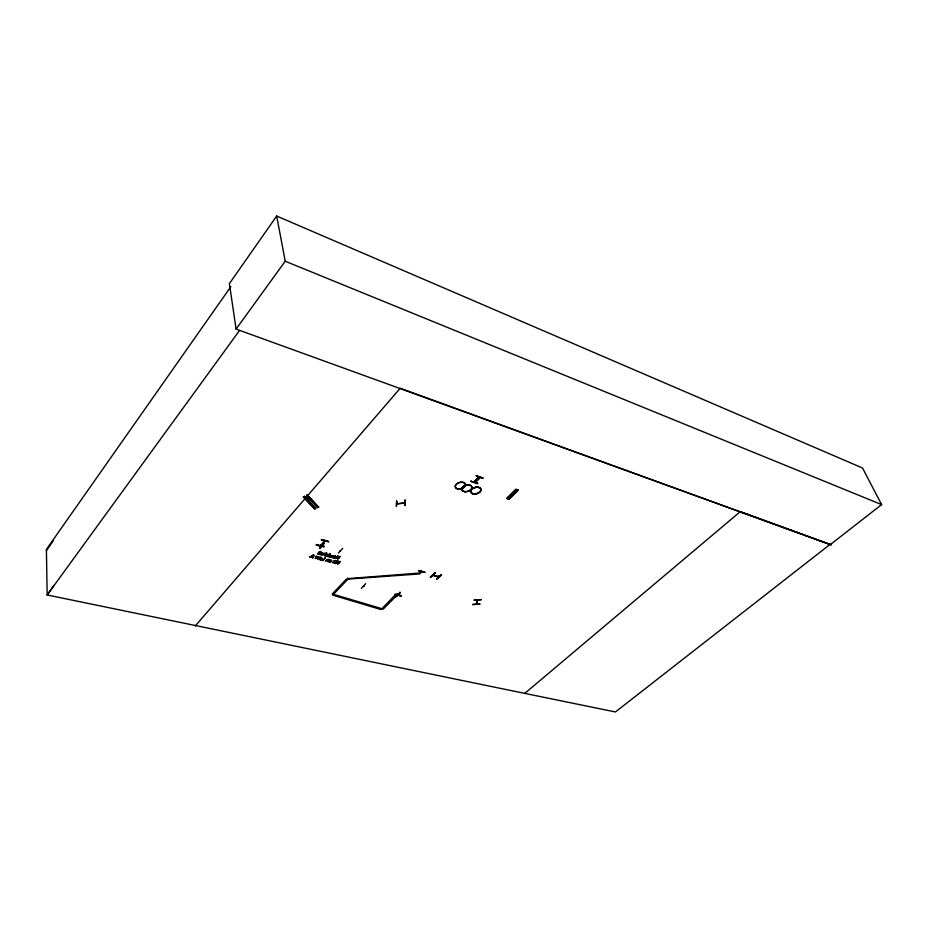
<?xml version="1.0" encoding="UTF-8"?>
<svg xmlns="http://www.w3.org/2000/svg" width="928" height="928" viewBox="0 0 928 928"><rect width="100%" height="100%" fill="white"/><g stroke="black" fill="none" stroke-linecap="round" stroke-linejoin="round"><path stroke-width="1.39" d="M477.63 483.07L477.444 483.697L470.902 481.458M470.89 481.528L471.076 480.89M401.151 596.031C389.226 592.505 396.674 595.973 401.325 595.463M401.348 595.799L394.91 594.477M396.384 506.189L396.674 500.842M396.708 501.132L396.384 506.456M397.462 503.231L397.486 503.637M404.956 503.046L404.04 502.964M404.689 505.261L405.234 505.574L405.06 499.902M323.826 546.882C308.908 542.497 318.872 546.638 324.011 546.279M324.023 546.627L317.005 544.748M476.25 604.453L477.607 600.138M476.493 604.441L477.665 599.894M472.77 604.708L479.846 603.873M479.904 604.232L472.712 604.348M395.966 594.14L381.095 609.592L332.7 595.115L347.571 579.548L347.594 578.098M363.474 586.31L364.263 585.893M324.556 540.316C326.157 540.989 318.072 548.077 321.1 544.748M324.278 540.722L324.406 541.302M320.856 545.652L324.962 540.305M474.022 482.131L478.999 476.76M397.903 594.581L396.975 594.129M435.07 573.017L430.372 577.355L434.803 572.959M439.188 576.81L433.028 575.198M397.114 593.978L397.3 594.952L383.206 609.093L332.305 593.99L346.272 579.223L419.885 573.91L419.955 572.483M398.228 594.906L398.773 594.152M421.672 571.81L420.987 572.135L421.486 571.648M321.865 546.279L322.318 545.768M340.054 550.606L340.448 551.197M476.598 604.348L476.54 603.536M312.4 557.438L312.968 557.925C314.952 556.614 312.771 553.622 313.966 555.118M311.669 556.046L312.875 556.707L313.304 555.025M312.469 557.798L312.701 556.661M477.166 480.078L476.783 479.486M319.847 557.044L317.515 559.085L317.654 557.009M317.562 558.238L318.223 556.626M317.712 557.368L315.3 558.517L316.228 556.116M327.665 554.422L325.287 555.849A1.253 0.742 -10.3 0 0 325.693 556.15L326.992 556.301L327.224 555.582M315.856 557.798L316.703 556.243M334.092 556.87C337.479 554.376 335.321 561.985 331.667 555.791M471.088 481.272L477.723 483.418M325.044 541.012L324.603 540.757M327.317 555.953L325.74 555.675L328.199 554.944L326.621 554.155L327.735 554.782M315.044 508.718L315.798 508.358L304.535 496.399L303.932 496.666L315.3 508.59L303.444 496.596L314.557 508.927L303.792 496.735M318.559 506.99L307.272 494.891L318.316 507.28M304.535 496.399L315.706 508.416M306.588 495.343L318.06 507.396L317.515 507.604L306.53 495.227L318.095 507.361L318.826 507.036M46.423 550.675L53.151 540.92M276.683 216.038L229.39 283.62L236.095 329.08L830.374 544.585L881.6 504.6L862.518 468.014L276.683 216.038L285.232 261.232L236.095 329.08M230.921 286.566L46.4 549.411L47.166 594.976L524.842 693.402M54.079 585.29L47.166 594.976L239.528 330.484M195.332 625.913L400.212 388.252L830.374 544.585M319.313 553.413C322.434 550.78 317.318 556.371 317.736 553.343M319.789 552.253L318.988 552.392L319.162 551.766M319.858 552.612L317.828 553.714M319.232 552.137L320.09 552.357L320.52 551.452M320.984 551.58L320.81 552.195M316.808 545.026L316.993 544.4M321.436 539.957L328.709 541.592L321.366 539.597M323.93 543.75L319.58 548.518L324.058 543.437M326.772 552.833L324.464 555.791L324.765 553.865L322.294 555.234C322.99 552.23 326.134 554.874 326.308 552.717M321.32 559.688L322.956 560.106L325.368 557.693L323.176 560.524L321.053 559.978L321.25 559.329M327.967 556.116L327.387 556.545L329.707 553.587M328.268 556.208C331.621 552.647 329.591 558.598 328.199 555.849M328.025 556.475L329.591 556.87L330.855 555.396A1.276 0.754 -10.4 0 0 330.496 555.002A1.485 0.882 -10.4 0 0 329.486 554.874L330.159 553.714M329.22 559.445L327.584 561.649L327.886 559.746L325.438 561.104L327.05 559.514L328.756 559.329M330.728 556.812L330.148 557.252C331.145 554.492 335.6 556.092 331.737 556.15M331.505 556.394C334.045 557.102 329.811 558.041 331.435 556.034M332.758 557.786L333.013 557.09M335.252 557.113L333.43 556.986L334.01 556.464M337.003 557.183L335.472 558.621L337.688 555.791M339.845 556.348L339.01 557.682L337.34 557.252L338.175 555.918M336.504 560.918L335.182 563.018L332.433 562.67L332.758 561.939L334.637 562.844L336.017 561.37A1.23 0.719 -10.5 0 0 335.658 560.988L333.964 560.593M334.068 560.953L336.574 561.266M340.321 556.475L337.63 559.178L338.674 557.612M337.073 562.24L335.553 563.667L337.757 560.872M339.892 561.417L339.068 562.739L337.409 562.31L338.233 560.999M338.349 553.076L342.722 548.367M340.367 561.544L337.688 564.212L338.732 562.67M361.41 588.422L365.632 583.677M473.732 482.096L478.79 476.946M479.915 477.305L474.718 482.096M476.47 475.809L482.676 477.966M418.667 570.558L424.978 572.263L418.69 570.581M507.349 498.51L516.583 489.694L515.956 489.346L518.265 490.262L509.182 499.194L506.827 498.429L515.84 489.45M506.827 498.429L516.003 489.427M507.094 498.522L516.548 489.706M516.409 489.566L507.558 498.661M508.498 498.962L517.986 490.17M518.044 490.042L509.02 498.986M400.038 592.47C389.273 601.553 401.464 594.372 399.922 592.168M430.348 577.39L435.046 572.738M438.236 576.381L438.202 576.207M436.81 578.747L441.38 574.676M436.856 578.794L441.658 574.768L436.891 579.095M323.338 553.656L324.846 553.181M335.321 557.473L333.106 557.45M314.778 508.672L303.247 497.002M315.439 508.382L304.245 496.376M396.732 503.765L404.852 502.848M397.439 503.892L396.674 503.997L404.863 503.057M830.224 544.272L615.438 711.962L524.772 693.39L740.3 511.641L831.5 544.968M319.441 557.821L320.206 557.392A1.288 0.766 -10.1 0 1 321.065 557.31M317.631 558.598L319.916 557.403M333.732 556.266L335.391 555.907M332.7 557.392L330.797 557.171M315.914 558.157L318.281 556.986M309.79 556.777L312.759 557.02M311.738 556.406L313.374 555.385M309.859 557.136L313.362 554.967M321.042 559.538L322.062 558.215A1.299 0.766 -10.1 0 0 321.656 557.809L321.123 557.67A1.288 0.766 -10.1 0 0 320.276 557.751L318.954 559.201A1.288 0.766 -10.1 0 0 319.371 559.596L321.053 559.978M363.59 586.368L363.811 586.136M438.503 576.659L438.503 576.068M438.99 577.007L432.842 575.406M397.219 594.407L397.799 594.535M321.459 539.852L328.5 541.755M476.273 476.006L482.804 478.222M418.47 570.732L424.78 572.402M477.607 599.987L477.758 600.567M347.698 578.62L420.082 573.005M481.365 599.766L474.127 599.998M405.211 500.204L404.805 505.528M396.082 594.651L397.3 594.952M337.142 562.6L338.801 563.018M337.073 557.542L338.743 557.972M507.836 497.396L509.936 498.081M512.674 492.594L514.785 493.278M511.757 493.51L513.868 494.195M515.028 490.262L517.128 490.947M514.414 490.877L516.513 491.562M513.486 491.794L515.597 492.466M331.261 560.268L330.739 560.129A1.276 0.754 -10.4 0 0 329.904 560.21L328.582 561.649A1.288 0.754 -10.4 0 0 328.976 562.043L330.635 561.985L331.667 560.663M483.059 478.036L476.122 475.762M433.608 575.348L433.573 574.966M285.232 261.232L881.6 504.6M477.502 600.532L477.305 599.917M474.196 600.219L481.284 599.523M403.935 502.512L404.028 503.15M324.522 540.792L324.591 541.476M333.593 594.291L332.305 593.99M320.496 552.114L320.636 552.821M331.122 560.234A1.276 0.754 -10.4 0 1 331.528 560.628M321.564 558.308C319.708 561.51 318.919 556.881 321.564 558.308M322.503 553.471C320.647 556.684 319.847 552.021 322.503 553.471M329.092 561.428C331.215 563.238 331.389 558.366 329.092 561.428M323.037 553.552L321.981 554.712L320.299 554.758A1.299 0.766 -10.1 0 1 319.893 554.364L321.216 552.902A1.299 0.766 -10.1 0 1 322.074 552.821L322.596 552.96A1.311 0.777 -10.1 0 1 323.014 553.366L323.037 553.552M480.194 477.41L475.182 482.56L480.194 477.41M464.951 491.747A5.232 3.236 -15.3 0 0 471.923 487.072A5.232 3.236 -15.3 0 0 463.698 486.284A5.232 3.236 -15.3 0 0 464.951 491.747M464.893 491.608A5.255 3.248 -15.3 0 0 471.911 486.898A5.255 3.248 -15.3 0 0 463.64 486.11A5.255 3.248 -15.3 0 0 464.893 491.608M458.502 489.126A5.255 3.26 -15.1 0 0 465.485 484.428A5.255 3.26 -15.1 0 0 457.214 483.627A5.255 3.26 -15.1 0 0 458.502 489.126M458.444 488.975A5.278 3.283 -15.1 0 0 465.473 484.254A5.278 3.283 -15.1 0 0 457.144 483.442A5.278 3.283 -15.1 0 0 458.444 488.975M473.93 494.009A5.22 3.213 -15.6 0 0 480.924 489.346A5.22 3.213 -15.6 0 0 472.735 488.557A5.22 3.213 -15.6 0 0 473.93 494.009M473.883 493.87A5.232 3.225 -15.6 0 0 480.89 489.195A5.232 3.225 -15.6 0 0 472.688 488.406A5.232 3.225 -15.6 0 0 473.883 493.87M473.941 494.009A5.208 3.202 -15.6 0 0 480.913 489.369A5.208 3.202 -15.6 0 0 472.758 488.58A5.208 3.202 -15.6 0 0 473.941 494.009"/></g></svg>
